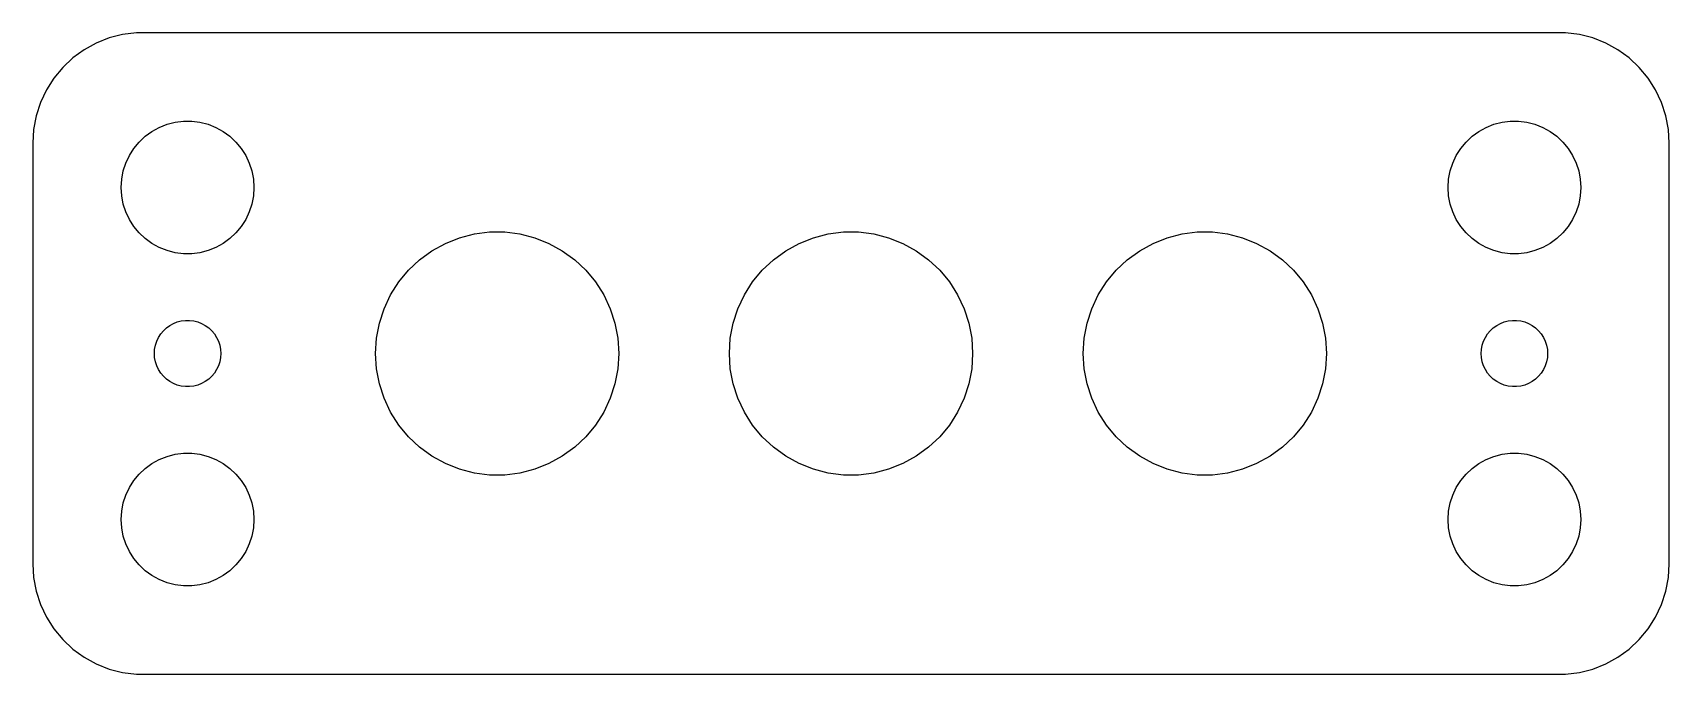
# Model space of a CAD drawing. Header units: metres. Extents: x -37 to 37, y -14.5 to 14.5.
import ezdxf

# ---------------------------------------------------------------- set-up
doc = ezdxf.new("R2010")
doc.units = ezdxf.units.M

msp = doc.modelspace()

# ---------------------------------------------------------------- linework, layer by layer
for p, q in [((-33.5451, 14.2553), (-34.1289, 14.0241)), ((-32.9369, 14.4114), (-33.5451, 14.2553)), ((-32.3139, 14.4901), (-32.9369, 14.4114)), ((32.3139, 14.4901), (-32.3139, 14.4901)), ((32.9369, 14.4114), (32.3139, 14.4901)), ((33.5451, 14.2553), (32.9369, 14.4114)), ((34.1289, 14.0241), (33.5451, 14.2553)), ((-35.1871, 13.3526), (-35.6448, 12.9227)), ((-34.6791, 13.7216), (-35.1871, 13.3526)), ((-34.1289, 14.0241), (-34.6791, 13.7216)), ((34.6791, 13.7216), (34.1289, 14.0241)), ((35.1871, 13.3526), (34.6791, 13.7216)), ((35.6448, 12.9227), (35.1871, 13.3526)), ((-35.6448, 12.9227), (-36.0451, 12.4389)), ((36.0451, 12.4389), (35.6448, 12.9227)), ((-36.3815, 11.9088), (-36.6489, 11.3406)), ((-36.0451, 12.4389), (-36.3815, 11.9088)), ((36.3815, 11.9088), (36.0451, 12.4389)), ((36.6489, 11.3406), (36.3815, 11.9088)), ((-36.6489, 11.3406), (-36.8429, 10.7434)), ((36.8429, 10.7434), (36.6489, 11.3406)), ((-36.8429, 10.7434), (-36.9606, 10.1267)), ((-30.927, 10.3532), (-30.5621, 10.4469)), ((-30.5621, 10.4469), (-30.1884, 10.4941)), ((-30.1884, 10.4941), (-29.8116, 10.4941)), ((-29.8116, 10.4941), (-29.4379, 10.4469)), ((-29.4379, 10.4469), (-29.0729, 10.3532)), ((29.0729, 10.3532), (29.4379, 10.4469)), ((29.4379, 10.4469), (29.8116, 10.4941)), ((29.8116, 10.4941), (30.1884, 10.4941)), ((30.1884, 10.4941), (30.5621, 10.4469)), ((30.5621, 10.4469), (30.927, 10.3532)), ((36.9606, 10.1267), (36.8429, 10.7434)), ((-36.9606, 10.1267), (-37, 9.5)), ((-32.1869, 9.55363), (-31.9123, 9.81154)), ((-31.9123, 9.81154), (-31.6075, 10.033)), ((-31.6075, 10.033), (-31.2773, 10.2145)), ((-31.2773, 10.2145), (-30.927, 10.3532)), ((-29.0729, 10.3532), (-28.7227, 10.2145)), ((-28.7227, 10.2145), (-28.3925, 10.033)), ((-28.3925, 10.033), (-28.0877, 9.81154)), ((-28.0877, 9.81154), (-27.8131, 9.55363)), ((27.8131, 9.55363), (28.0877, 9.81154)), ((28.0877, 9.81154), (28.3925, 10.033)), ((28.3925, 10.033), (28.7227, 10.2145)), ((28.7227, 10.2145), (29.0729, 10.3532)), ((30.927, 10.3532), (31.2773, 10.2145)), ((31.2773, 10.2145), (31.6075, 10.033)), ((31.6075, 10.033), (31.9123, 9.81154)), ((31.9123, 9.81154), (32.1869, 9.55363)), ((37, 9.5), (36.9606, 10.1267)), ((-37, 9.5), (-37, -9.5)), ((-32.7893, 8.60437), (-32.6289, 8.94525)), ((-32.6289, 8.94525), (-32.427, 9.26335)), ((-32.427, 9.26335), (-32.1869, 9.55363)), ((-27.8131, 9.55363), (-27.5729, 9.26335)), ((-27.5729, 9.26335), (-27.3711, 8.94525)), ((-27.3711, 8.94525), (-27.2107, 8.60437)), ((27.2107, 8.60437), (27.3711, 8.94525)), ((27.3711, 8.94525), (27.5729, 9.26335)), ((27.5729, 9.26335), (27.8131, 9.55363)), ((32.1869, 9.55363), (32.427, 9.26335)), ((32.427, 9.26335), (32.6289, 8.94525)), ((32.6289, 8.94525), (32.7893, 8.60437)), ((37, -9.5), (37, 9.5)), ((-32.9763, 7.87599), (-32.9057, 8.24606)), ((-32.9057, 8.24606), (-32.7893, 8.60437)), ((-27.2107, 8.60437), (-27.0942, 8.24606)), ((-27.0942, 8.24606), (-27.0237, 7.87599)), ((27.0237, 7.87599), (27.0942, 8.24606)), ((27.0942, 8.24606), (27.2107, 8.60437)), ((32.7893, 8.60437), (32.9057, 8.24606)), ((32.9057, 8.24606), (32.9763, 7.87599)), ((-33, 7.5), (-32.9763, 7.87599)), ((-32.9763, 7.12399), (-33, 7.5)), ((-27.0237, 7.87599), (-27, 7.5)), ((-27, 7.5), (-27.0237, 7.12399)), ((27, 7.5), (27.0237, 7.87599)), ((27.0237, 7.12399), (27, 7.5)), ((32.9763, 7.87599), (33, 7.5)), ((33, 7.5), (32.9763, 7.12399)), ((-32.9057, 6.75392), (-32.9763, 7.12399)), ((-32.7893, 6.39561), (-32.9057, 6.75392)), ((-27.0942, 6.75392), (-27.2107, 6.39561)), ((-27.0237, 7.12399), (-27.0942, 6.75392)), ((27.0942, 6.75392), (27.0237, 7.12399)), ((27.2107, 6.39561), (27.0942, 6.75392)), ((32.9057, 6.75392), (32.7893, 6.39561)), ((32.9763, 7.12399), (32.9057, 6.75392)), ((-32.6289, 6.05473), (-32.7893, 6.39561)), ((-32.427, 5.73663), (-32.6289, 6.05473)), ((-27.3711, 6.05473), (-27.5729, 5.73663)), ((-27.2107, 6.39561), (-27.3711, 6.05473)), ((27.3711, 6.05473), (27.2107, 6.39561)), ((27.5729, 5.73663), (27.3711, 6.05473)), ((32.6289, 6.05473), (32.427, 5.73663)), ((32.7893, 6.39561), (32.6289, 6.05473)), ((-32.1869, 5.44635), (-32.427, 5.73663)), ((-31.9123, 5.18845), (-32.1869, 5.44635)), ((-31.6075, 4.96701), (-31.9123, 5.18845)), ((-28.0877, 5.18845), (-28.3925, 4.96701)), ((-27.8131, 5.44635), (-28.0877, 5.18845)), ((-27.5729, 5.73663), (-27.8131, 5.44635)), ((-18.3418, 4.97655), (-17.6996, 5.2308)), ((-17.6996, 5.2308), (-17.0306, 5.40257)), ((-17.0306, 5.40257), (-16.3453, 5.48914)), ((-16.3453, 5.48914), (-15.6546, 5.48914)), ((-15.6546, 5.48914), (-14.9694, 5.40257)), ((-14.9694, 5.40257), (-14.3004, 5.2308)), ((-14.3004, 5.2308), (-13.6582, 4.97655)), ((-2.34178, 4.97655), (-1.69958, 5.2308)), ((-1.69958, 5.2308), (-1.03059, 5.40257)), ((-1.03059, 5.40257), (-0.345337, 5.48914)), ((-0.345337, 5.48914), (0.345337, 5.48914)), ((0.345337, 5.48914), (1.03059, 5.40257)), ((1.03059, 5.40257), (1.69958, 5.2308)), ((1.69958, 5.2308), (2.34178, 4.97655)), ((13.6582, 4.97655), (14.3004, 5.2308)), ((14.3004, 5.2308), (14.9694, 5.40257)), ((14.9694, 5.40257), (15.6546, 5.48914)), ((15.6546, 5.48914), (16.3453, 5.48914)), ((16.3453, 5.48914), (17.0306, 5.40257)), ((17.0306, 5.40257), (17.6996, 5.2308)), ((17.6996, 5.2308), (18.3418, 4.97655)), ((27.8131, 5.44635), (27.5729, 5.73663)), ((28.0877, 5.18845), (27.8131, 5.44635)), ((28.3925, 4.96701), (28.0877, 5.18845)), ((31.9123, 5.18845), (31.6075, 4.96701)), ((32.1869, 5.44635), (31.9123, 5.18845)), ((32.427, 5.73663), (32.1869, 5.44635)), ((-31.2773, 4.78551), (-31.6075, 4.96701)), ((-30.927, 4.64682), (-31.2773, 4.78551)), ((-30.5621, 4.55313), (-30.927, 4.64682)), ((-30.1884, 4.50591), (-30.5621, 4.55313)), ((-29.8116, 4.50591), (-30.1884, 4.50591)), ((-29.4379, 4.55313), (-29.8116, 4.50591)), ((-29.0729, 4.64682), (-29.4379, 4.55313)), ((-28.7227, 4.78551), (-29.0729, 4.64682)), ((-28.3925, 4.96701), (-28.7227, 4.78551)), ((-19.5058, 4.23781), (-18.947, 4.6438)), ((-18.947, 4.6438), (-18.3418, 4.97655)), ((-13.6582, 4.97655), (-13.0529, 4.6438)), ((-13.0529, 4.6438), (-12.4942, 4.23781)), ((-3.50583, 4.23781), (-2.94704, 4.6438)), ((-2.94704, 4.6438), (-2.34178, 4.97655)), ((2.34178, 4.97655), (2.94704, 4.6438)), ((2.94704, 4.6438), (3.50583, 4.23781)), ((12.4942, 4.23781), (13.0529, 4.6438)), ((13.0529, 4.6438), (13.6582, 4.97655)), ((18.3418, 4.97655), (18.947, 4.6438)), ((18.947, 4.6438), (19.5058, 4.23781)), ((28.7227, 4.78551), (28.3925, 4.96701)), ((29.0729, 4.64682), (28.7227, 4.78551)), ((29.4379, 4.55313), (29.0729, 4.64682)), ((29.8116, 4.50591), (29.4379, 4.55313)), ((30.1884, 4.50591), (29.8116, 4.50591)), ((30.5621, 4.55313), (30.1884, 4.50591)), ((30.927, 4.64682), (30.5621, 4.55313)), ((31.2773, 4.78551), (30.927, 4.64682)), ((31.6075, 4.96701), (31.2773, 4.78551)), ((-20.4496, 3.23282), (-20.0093, 3.765)), ((-20.0093, 3.765), (-19.5058, 4.23781)), ((-12.4942, 4.23781), (-11.9907, 3.765)), ((-11.9907, 3.765), (-11.5504, 3.23282)), ((-4.44958, 3.23282), (-4.00932, 3.765)), ((-4.00932, 3.765), (-3.50583, 4.23781)), ((3.50583, 4.23781), (4.00932, 3.765)), ((4.00932, 3.765), (4.44958, 3.23282)), ((11.5504, 3.23282), (11.9907, 3.765)), ((11.9907, 3.765), (12.4942, 4.23781)), ((19.5058, 4.23781), (20.0093, 3.765)), ((20.0093, 3.765), (20.4496, 3.23282)), ((-20.8197, 2.64964), (-20.4496, 3.23282)), ((-11.5504, 3.23282), (-11.1803, 2.64964)), ((-4.81967, 2.64964), (-4.44958, 3.23282)), ((4.44958, 3.23282), (4.81967, 2.64964)), ((11.1803, 2.64964), (11.5504, 3.23282)), ((20.4496, 3.23282), (20.8197, 2.64964)), ((-21.1138, 2.02467), (-20.8197, 2.64964)), ((-11.1803, 2.64964), (-10.8862, 2.02467)), ((-5.11377, 2.02467), (-4.81967, 2.64964)), ((4.81967, 2.64964), (5.11377, 2.02467)), ((10.8862, 2.02467), (11.1803, 2.64964)), ((20.8197, 2.64964), (21.1138, 2.02467)), ((-30.2811, 1.47342), (-30.0942, 1.49704)), ((-30.0942, 1.49704), (-29.9058, 1.49704)), ((-29.9058, 1.49704), (-29.7189, 1.47342)), ((-21.3272, 1.36778), (-21.1138, 2.02467)), ((-10.8862, 2.02467), (-10.6728, 1.36778)), ((-5.32719, 1.36778), (-5.11377, 2.02467)), ((5.11377, 2.02467), (5.32719, 1.36778)), ((10.6728, 1.36778), (10.8862, 2.02467)), ((21.1138, 2.02467), (21.3272, 1.36778)), ((29.7189, 1.47342), (29.9058, 1.49704)), ((29.9058, 1.49704), (30.0942, 1.49704)), ((30.0942, 1.49704), (30.2811, 1.47342)), ((-31.3145, 0.722626), (-31.2135, 0.881668)), ((-31.2135, 0.881668), (-31.0934, 1.02681)), ((-31.0934, 1.02681), (-30.9561, 1.15576)), ((-30.9561, 1.15576), (-30.8037, 1.26648)), ((-30.8037, 1.26648), (-30.6387, 1.35724)), ((-30.6387, 1.35724), (-30.4635, 1.42657)), ((-30.4635, 1.42657), (-30.2811, 1.47342)), ((-29.7189, 1.47342), (-29.5365, 1.42657)), ((-29.5365, 1.42657), (-29.3613, 1.35724)), ((-29.3613, 1.35724), (-29.1963, 1.26648)), ((-29.1963, 1.26648), (-29.0439, 1.15576)), ((-29.0439, 1.15576), (-28.9065, 1.02681)), ((-28.9065, 1.02681), (-28.7865, 0.881668)), ((-28.7865, 0.881668), (-28.6855, 0.722626)), ((-21.4566, 0.689331), (-21.3272, 1.36778)), ((-10.6728, 1.36778), (-10.5434, 0.689331)), ((-5.45662, 0.689331), (-5.32719, 1.36778)), ((5.32719, 1.36778), (5.45662, 0.689331)), ((10.5434, 0.689331), (10.6728, 1.36778)), ((21.3272, 1.36778), (21.4566, 0.689331)), ((28.6855, 0.722626), (28.7865, 0.881668)), ((28.7865, 0.881668), (28.9065, 1.02681)), ((28.9065, 1.02681), (29.0439, 1.15576)), ((29.0439, 1.15576), (29.1963, 1.26648)), ((29.1963, 1.26648), (29.3613, 1.35724)), ((29.3613, 1.35724), (29.5365, 1.42657)), ((29.5365, 1.42657), (29.7189, 1.47342)), ((30.2811, 1.47342), (30.4635, 1.42657)), ((30.4635, 1.42657), (30.6387, 1.35724)), ((30.6387, 1.35724), (30.8037, 1.26648)), ((30.8037, 1.26648), (30.9561, 1.15576)), ((30.9561, 1.15576), (31.0934, 1.02681)), ((31.0934, 1.02681), (31.2135, 0.881668)), ((31.2135, 0.881668), (31.3145, 0.722626)), ((-31.5, 0), (-31.4882, 0.187988)), ((-31.4882, -0.187988), (-31.5, 0)), ((-31.4882, 0.187988), (-31.4529, 0.373032)), ((-31.4529, 0.373032), (-31.3947, 0.552185)), ((-31.3947, 0.552185), (-31.3145, 0.722626)), ((-28.6855, 0.722626), (-28.6053, 0.552185)), ((-28.6053, 0.552185), (-28.5471, 0.373032)), ((-28.5471, 0.373032), (-28.5118, 0.187988)), ((-28.5118, 0.187988), (-28.5, 0)), ((-28.5, 0), (-28.5118, -0.187988)), ((-21.5, 0), (-21.4566, 0.689331)), ((-21.4566, -0.689331), (-21.5, 0)), ((-10.5434, 0.689331), (-10.5, 0)), ((-10.5, 0), (-10.5434, -0.689331)), ((-5.5, 0), (-5.45662, 0.689331)), ((-5.45662, -0.689331), (-5.5, 0)), ((5.45662, 0.689331), (5.5, 0)), ((5.5, 0), (5.45662, -0.689331)), ((10.5, 0), (10.5434, 0.689331)), ((10.5434, -0.689331), (10.5, 0)), ((21.4566, 0.689331), (21.5, 0)), ((21.5, 0), (21.4566, -0.689331)), ((28.5, 0), (28.5118, 0.187988)), ((28.5118, -0.187988), (28.5, 0)), ((28.5118, 0.187988), (28.5471, 0.373032)), ((28.5471, 0.373032), (28.6053, 0.552185)), ((28.6053, 0.552185), (28.6855, 0.722626)), ((31.3145, 0.722626), (31.3947, 0.552185)), ((31.3947, 0.552185), (31.4529, 0.373032)), ((31.4529, 0.373032), (31.4882, 0.187988)), ((31.4882, 0.187988), (31.5, 0)), ((31.5, 0), (31.4882, -0.187988)), ((-31.4529, -0.373032), (-31.4882, -0.187988)), ((-31.3947, -0.552185), (-31.4529, -0.373032)), ((-31.3145, -0.722626), (-31.3947, -0.552185)), ((-31.2135, -0.881668), (-31.3145, -0.722626)), ((-28.6855, -0.722626), (-28.7865, -0.881668)), ((-28.6053, -0.552185), (-28.6855, -0.722626)), ((-28.5471, -0.373032), (-28.6053, -0.552185)), ((-28.5118, -0.187988), (-28.5471, -0.373032)), ((-21.3272, -1.36778), (-21.4566, -0.689331)), ((-10.5434, -0.689331), (-10.6728, -1.36778)), ((-5.32719, -1.36778), (-5.45662, -0.689331)), ((5.45662, -0.689331), (5.32719, -1.36778)), ((10.6728, -1.36778), (10.5434, -0.689331)), ((21.4566, -0.689331), (21.3272, -1.36778)), ((28.5471, -0.373032), (28.5118, -0.187988)), ((28.6053, -0.552185), (28.5471, -0.373032)), ((28.6855, -0.722626), (28.6053, -0.552185)), ((28.7865, -0.881668), (28.6855, -0.722626)), ((31.3145, -0.722626), (31.2135, -0.881668)), ((31.3947, -0.552185), (31.3145, -0.722626)), ((31.4529, -0.373032), (31.3947, -0.552185)), ((31.4882, -0.187988), (31.4529, -0.373032)), ((-31.0934, -1.02681), (-31.2135, -0.881668)), ((-30.9561, -1.15576), (-31.0934, -1.02681)), ((-30.8037, -1.26648), (-30.9561, -1.15576)), ((-30.6387, -1.35724), (-30.8037, -1.26648)), ((-30.4635, -1.42657), (-30.6387, -1.35724)), ((-30.2811, -1.47342), (-30.4635, -1.42657)), ((-30.0942, -1.49704), (-30.2811, -1.47342)), ((-29.7189, -1.47342), (-29.9058, -1.49704)), ((-29.5365, -1.42657), (-29.7189, -1.47342)), ((-29.3613, -1.35724), (-29.5365, -1.42657)), ((-29.1963, -1.26648), (-29.3613, -1.35724)), ((-29.0439, -1.15576), (-29.1963, -1.26648)), ((-28.9065, -1.02681), (-29.0439, -1.15576)), ((-28.7865, -0.881668), (-28.9065, -1.02681)), ((-21.1138, -2.02467), (-21.3272, -1.36778)), ((-10.6728, -1.36778), (-10.8862, -2.02467)), ((-5.11377, -2.02467), (-5.32719, -1.36778)), ((5.32719, -1.36778), (5.11377, -2.02467)), ((10.8862, -2.02467), (10.6728, -1.36778)), ((21.3272, -1.36778), (21.1138, -2.02467)), ((28.9065, -1.02681), (28.7865, -0.881668)), ((29.0439, -1.15576), (28.9065, -1.02681)), ((29.1963, -1.26648), (29.0439, -1.15576)), ((29.3613, -1.35724), (29.1963, -1.26648)), ((29.5365, -1.42657), (29.3613, -1.35724)), ((29.7189, -1.47342), (29.5365, -1.42657)), ((29.9058, -1.49704), (29.7189, -1.47342)), ((30.2811, -1.47342), (30.0942, -1.49704)), ((30.4635, -1.42657), (30.2811, -1.47342)), ((30.6387, -1.35724), (30.4635, -1.42657)), ((30.8037, -1.26648), (30.6387, -1.35724)), ((30.9561, -1.15576), (30.8037, -1.26648)), ((31.0934, -1.02681), (30.9561, -1.15576)), ((31.2135, -0.881668), (31.0934, -1.02681)), ((-29.9058, -1.49704), (-30.0942, -1.49704)), ((-20.8197, -2.64964), (-21.1138, -2.02467)), ((-10.8862, -2.02467), (-11.1803, -2.64964)), ((-4.81967, -2.64964), (-5.11377, -2.02467)), ((5.11377, -2.02467), (4.81967, -2.64964)), ((11.1803, -2.64964), (10.8862, -2.02467)), ((21.1138, -2.02467), (20.8197, -2.64964)), ((30.0942, -1.49704), (29.9058, -1.49704)), ((-20.4496, -3.23282), (-20.8197, -2.64964)), ((-11.1803, -2.64964), (-11.5504, -3.23282)), ((-4.44958, -3.23282), (-4.81967, -2.64964)), ((4.81967, -2.64964), (4.44958, -3.23282)), ((11.5504, -3.23282), (11.1803, -2.64964)), ((20.8197, -2.64964), (20.4496, -3.23282)), ((-20.0093, -3.765), (-20.4496, -3.23282)), ((-11.5504, -3.23282), (-11.9907, -3.765)), ((-4.00932, -3.765), (-4.44958, -3.23282)), ((4.44958, -3.23282), (4.00932, -3.765)), ((11.9907, -3.765), (11.5504, -3.23282)), ((20.4496, -3.23282), (20.0093, -3.765)), ((-19.5058, -4.23781), (-20.0093, -3.765)), ((-18.947, -4.6438), (-19.5058, -4.23781)), ((-12.4942, -4.23781), (-13.0529, -4.6438)), ((-11.9907, -3.765), (-12.4942, -4.23781)), ((-3.50583, -4.23781), (-4.00932, -3.765)), ((-2.94704, -4.6438), (-3.50583, -4.23781)), ((3.50583, -4.23781), (2.94704, -4.6438)), ((4.00932, -3.765), (3.50583, -4.23781)), ((12.4942, -4.23781), (11.9907, -3.765)), ((13.0529, -4.6438), (12.4942, -4.23781)), ((19.5058, -4.23781), (18.947, -4.6438)), ((20.0093, -3.765), (19.5058, -4.23781)), ((-31.9123, -5.18845), (-31.6075, -4.96701)), ((-31.6075, -4.96701), (-31.2773, -4.78551)), ((-31.2773, -4.78551), (-30.927, -4.64682)), ((-30.927, -4.64682), (-30.5621, -4.55313)), ((-30.5621, -4.55313), (-30.1884, -4.50591)), ((-30.1884, -4.50591), (-29.8116, -4.50591)), ((-29.8116, -4.50591), (-29.4379, -4.55313)), ((-29.4379, -4.55313), (-29.0729, -4.64682)), ((-29.0729, -4.64682), (-28.7227, -4.78551)), ((-28.7227, -4.78551), (-28.3925, -4.96701)), ((-28.3925, -4.96701), (-28.0877, -5.18845)), ((-18.3418, -4.97655), (-18.947, -4.6438)), ((-17.6996, -5.2308), (-18.3418, -4.97655)), ((-13.6582, -4.97655), (-14.3004, -5.2308)), ((-13.0529, -4.6438), (-13.6582, -4.97655)), ((-2.34178, -4.97655), (-2.94704, -4.6438)), ((-1.69958, -5.2308), (-2.34178, -4.97655)), ((2.34178, -4.97655), (1.69958, -5.2308)), ((2.94704, -4.6438), (2.34178, -4.97655)), ((13.6582, -4.97655), (13.0529, -4.6438)), ((14.3004, -5.2308), (13.6582, -4.97655)), ((18.3418, -4.97655), (17.6996, -5.2308)), ((18.947, -4.6438), (18.3418, -4.97655)), ((28.0877, -5.18845), (28.3925, -4.96701)), ((28.3925, -4.96701), (28.7227, -4.78551)), ((28.7227, -4.78551), (29.0729, -4.64682)), ((29.0729, -4.64682), (29.4379, -4.55313)), ((29.4379, -4.55313), (29.8116, -4.50591)), ((29.8116, -4.50591), (30.1884, -4.50591)), ((30.1884, -4.50591), (30.5621, -4.55313)), ((30.5621, -4.55313), (30.927, -4.64682)), ((30.927, -4.64682), (31.2773, -4.78551)), ((31.2773, -4.78551), (31.6075, -4.96701)), ((31.6075, -4.96701), (31.9123, -5.18845)), ((-32.6289, -6.05473), (-32.427, -5.73663)), ((-32.427, -5.73663), (-32.1869, -5.44635)), ((-32.1869, -5.44635), (-31.9123, -5.18845)), ((-28.0877, -5.18845), (-27.8131, -5.44635)), ((-27.8131, -5.44635), (-27.5729, -5.73663)), ((-27.5729, -5.73663), (-27.3711, -6.05473)), ((-17.0306, -5.40257), (-17.6996, -5.2308)), ((-16.3453, -5.48914), (-17.0306, -5.40257)), ((-15.6546, -5.48914), (-16.3453, -5.48914)), ((-14.9694, -5.40257), (-15.6546, -5.48914)), ((-14.3004, -5.2308), (-14.9694, -5.40257)), ((-1.03059, -5.40257), (-1.69958, -5.2308)), ((-0.345337, -5.48914), (-1.03059, -5.40257)), ((0.345337, -5.48914), (-0.345337, -5.48914)), ((1.03059, -5.40257), (0.345337, -5.48914)), ((1.69958, -5.2308), (1.03059, -5.40257)), ((14.9694, -5.40257), (14.3004, -5.2308)), ((15.6546, -5.48914), (14.9694, -5.40257)), ((16.3453, -5.48914), (15.6546, -5.48914)), ((17.0306, -5.40257), (16.3453, -5.48914)), ((17.6996, -5.2308), (17.0306, -5.40257)), ((27.3711, -6.05473), (27.5729, -5.73663)), ((27.5729, -5.73663), (27.8131, -5.44635)), ((27.8131, -5.44635), (28.0877, -5.18845)), ((31.9123, -5.18845), (32.1869, -5.44635)), ((32.1869, -5.44635), (32.427, -5.73663)), ((32.427, -5.73663), (32.6289, -6.05473)), ((-32.9057, -6.75392), (-32.7893, -6.39561)), ((-32.7893, -6.39561), (-32.6289, -6.05473)), ((-27.3711, -6.05473), (-27.2107, -6.39561)), ((-27.2107, -6.39561), (-27.0942, -6.75392)), ((27.0942, -6.75392), (27.2107, -6.39561)), ((27.2107, -6.39561), (27.3711, -6.05473)), ((32.6289, -6.05473), (32.7893, -6.39561)), ((32.7893, -6.39561), (32.9057, -6.75392)), ((-33, -7.5), (-32.9763, -7.12399)), ((-32.9763, -7.12399), (-32.9057, -6.75392)), ((-27.0942, -6.75392), (-27.0237, -7.12399)), ((-27.0237, -7.12399), (-27, -7.5)), ((27, -7.5), (27.0237, -7.12399)), ((27.0237, -7.12399), (27.0942, -6.75392)), ((32.9057, -6.75392), (32.9763, -7.12399)), ((32.9763, -7.12399), (33, -7.5)), ((-32.9763, -7.87599), (-33, -7.5)), ((-32.9057, -8.24606), (-32.9763, -7.87599)), ((-27.0237, -7.87599), (-27.0942, -8.24606)), ((-27, -7.5), (-27.0237, -7.87599)), ((27.0237, -7.87599), (27, -7.5)), ((27.0942, -8.24606), (27.0237, -7.87599)), ((32.9763, -7.87599), (32.9057, -8.24606)), ((33, -7.5), (32.9763, -7.87599)), ((-32.7893, -8.60437), (-32.9057, -8.24606)), ((-32.6289, -8.94525), (-32.7893, -8.60437)), ((-27.2107, -8.60437), (-27.3711, -8.94525)), ((-27.0942, -8.24606), (-27.2107, -8.60437)), ((27.2107, -8.60437), (27.0942, -8.24606)), ((27.3711, -8.94525), (27.2107, -8.60437)), ((32.7893, -8.60437), (32.6289, -8.94525)), ((32.9057, -8.24606), (32.7893, -8.60437)), ((-37, -9.5), (-36.9606, -10.1267)), ((-32.427, -9.26335), (-32.6289, -8.94525)), ((-32.1869, -9.55363), (-32.427, -9.26335)), ((-31.9123, -9.81154), (-32.1869, -9.55363)), ((-27.8131, -9.55363), (-28.0877, -9.81154)), ((-27.5729, -9.26335), (-27.8131, -9.55363)), ((-27.3711, -8.94525), (-27.5729, -9.26335)), ((27.5729, -9.26335), (27.3711, -8.94525)), ((27.8131, -9.55363), (27.5729, -9.26335)), ((28.0877, -9.81154), (27.8131, -9.55363)), ((32.1869, -9.55363), (31.9123, -9.81154)), ((32.427, -9.26335), (32.1869, -9.55363)), ((32.6289, -8.94525), (32.427, -9.26335)), ((36.9606, -10.1267), (37, -9.5)), ((-36.9606, -10.1267), (-36.8429, -10.7434)), ((-31.6075, -10.033), (-31.9123, -9.81154)), ((-31.2773, -10.2145), (-31.6075, -10.033)), ((-30.927, -10.3532), (-31.2773, -10.2145)), ((-30.5621, -10.4469), (-30.927, -10.3532)), ((-29.0729, -10.3532), (-29.4379, -10.4469)), ((-28.7227, -10.2145), (-29.0729, -10.3532)), ((-28.3925, -10.033), (-28.7227, -10.2145)), ((-28.0877, -9.81154), (-28.3925, -10.033)), ((28.3925, -10.033), (28.0877, -9.81154)), ((28.7227, -10.2145), (28.3925, -10.033)), ((29.0729, -10.3532), (28.7227, -10.2145)), ((29.4379, -10.4469), (29.0729, -10.3532)), ((30.927, -10.3532), (30.5621, -10.4469)), ((31.2773, -10.2145), (30.927, -10.3532)), ((31.6075, -10.033), (31.2773, -10.2145)), ((31.9123, -9.81154), (31.6075, -10.033)), ((36.8429, -10.7434), (36.9606, -10.1267)), ((-36.8429, -10.7434), (-36.6489, -11.3406)), ((-30.1884, -10.4941), (-30.5621, -10.4469)), ((-29.8116, -10.4941), (-30.1884, -10.4941)), ((-29.4379, -10.4469), (-29.8116, -10.4941)), ((29.8116, -10.4941), (29.4379, -10.4469)), ((30.1884, -10.4941), (29.8116, -10.4941)), ((30.5621, -10.4469), (30.1884, -10.4941)), ((36.6489, -11.3406), (36.8429, -10.7434)), ((-36.6489, -11.3406), (-36.3815, -11.9088)), ((36.3815, -11.9088), (36.6489, -11.3406)), ((-36.3815, -11.9088), (-36.0451, -12.4389)), ((-36.0451, -12.4389), (-35.6448, -12.9227)), ((35.6448, -12.9227), (36.0451, -12.4389)), ((36.0451, -12.4389), (36.3815, -11.9088)), ((-35.6448, -12.9227), (-35.1871, -13.3526)), ((35.1871, -13.3526), (35.6448, -12.9227)), ((-35.1871, -13.3526), (-34.6791, -13.7216)), ((-34.6791, -13.7216), (-34.1289, -14.0241)), ((-34.1289, -14.0241), (-33.5451, -14.2553)), ((33.5451, -14.2553), (34.1289, -14.0241)), ((34.1289, -14.0241), (34.6791, -13.7216)), ((34.6791, -13.7216), (35.1871, -13.3526)), ((-33.5451, -14.2553), (-32.9369, -14.4114)), ((-32.9369, -14.4114), (-32.3139, -14.4901)), ((-32.3139, -14.4901), (32.3139, -14.4901)), ((32.3139, -14.4901), (32.9369, -14.4114)), ((32.9369, -14.4114), (33.5451, -14.2553))]:
    msp.add_line(p, q)

doc.saveas('drawing.dxf')
